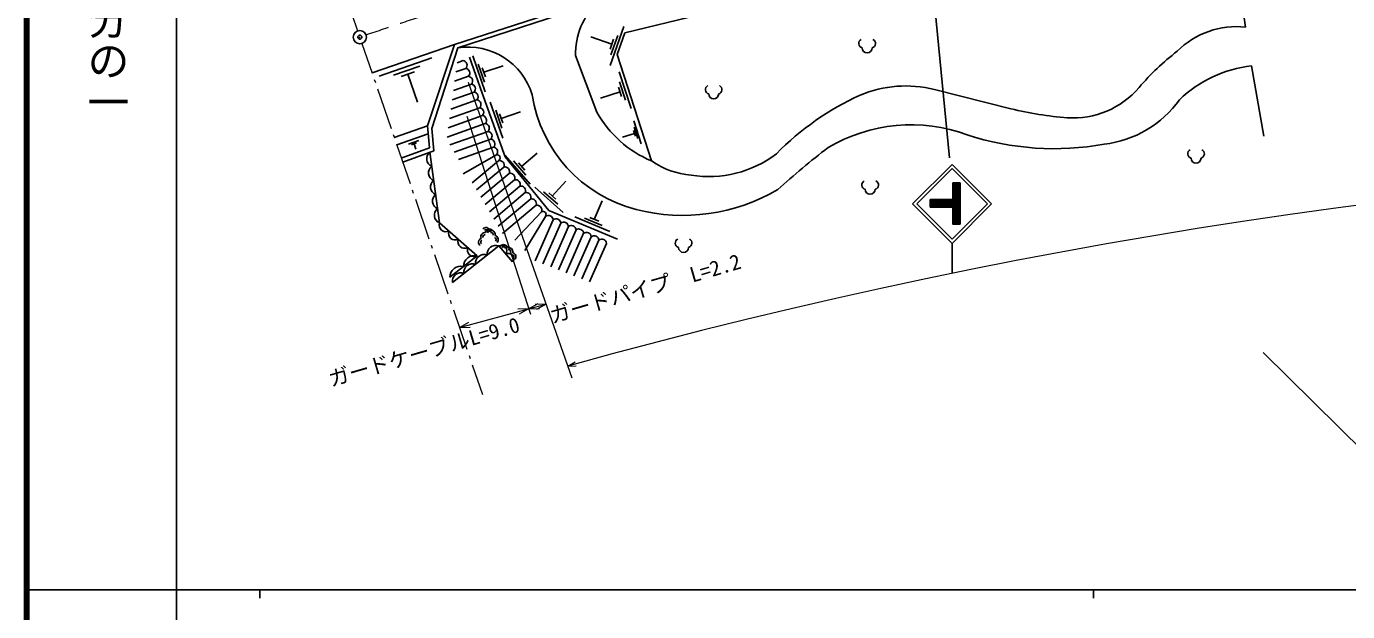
# Model space of a CAD drawing. Units: millimetres, scale not verified. Extents: x 40000 to 680000, y 20000 to 380000.
# Drawn here: x 40000 to 198487, y 202409 to 272588 of the extents above; entities that cross this region are included whole.
import ezdxf
from ezdxf.enums import TextEntityAlignment as Align

# ---------------------------------------------------------------- set-up
doc = ezdxf.new("R2010")
doc.units = ezdxf.units.MM
doc.header["$LTSCALE"] = 1000
doc.header["$PDMODE"] = 32
doc.header["$PDSIZE"] = 500
doc.linetypes.add('CHAIN', pattern=[18.5, 12, -1.5, 3.5, -1.5])
for name, color, linetype, lineweight in [('M-BGD', 7, 'Continuous', 25), ('M-BMK', 2, 'CHAIN', 13), ('M-BMK-HTXT', 7, 'Continuous', 13), ('M-BMK-SRVR', 3, 'Continuous', 25), ('M-STR-HTXT', 7, 'Continuous', 13), ('M-STR-STRC', 7, 'Continuous', 25), ('M-TTL', 2, 'Continuous', 140), ('M-TTL-BAND', 7, 'Continuous', 25)]:
    doc.layers.add(name, color=color, linetype=linetype, lineweight=lineweight)
doc.layers.add('M-OTRS', color=6, linetype='Continuous')
doc.styles.add('@ＭＳ ゴシック', font='')
doc.styles.add('ＭＳ ゴシック', font='')
doc.styles.get('@ＭＳ ゴシック').set_extended_font_data('@MS Gothic')
doc.styles.get('ＭＳ ゴシック').set_extended_font_data('MS Gothic')

msp = doc.modelspace()

# ---------------------------------------------------------------- linework, layer by layer
at = {"layer": 'M-BGD'}
for p, q in [((184685, 283336), (186258, 272502)), ((110211, 270457), (107724, 271327)), ((110415, 271040), (110007, 269875)), ((111648, 272571), (110018, 267909)), ((110929, 271514), (110115, 269183)), ((91357, 270423), (81468, 267005)), ((82305, 266622), (88633, 268809)), ((92376, 268490), (91666, 268239)), ((95043, 264730), (93532, 269047)), ((94953, 265910), (94198, 268069)), ((94863, 267090), (97172, 267876)), ((105872, 269103), (108432, 262315)), ((186979, 267847), (188456, 259409)), ((84033, 266747), (87197, 267841)), ((84969, 266598), (86552, 267145)), ((85760, 266872), (86927, 263497)), ((93043, 266605), (91364, 266010)), ((92709, 267547), (91515, 267125)), ((95052, 266550), (94674, 267630)), ((111093, 267161), (112534, 262732)), ((93710, 264719), (91062, 263782)), ((93377, 265662), (91213, 264896)), ((111223, 264755), (108860, 263986)), ((111043, 265308), (111403, 264201)), ((111158, 265958), (111878, 263743)), ((148916, 265006), (158107, 262719)), ((94044, 263776), (90911, 262668)), ((97136, 259193), (95626, 263510)), ((94711, 261891), (90609, 260440)), ((94377, 262834), (90760, 261554)), ((97047, 260373), (96291, 262532)), ((97145, 261014), (96768, 262093)), ((96957, 261553), (99266, 262340)), ((84119, 259279), (88104, 260680)), ((95044, 260948), (90458, 259326)), ((95378, 260005), (90789, 258382)), ((112832, 260106), (113054, 259424)), ((112863, 261248), (113751, 258519)), ((112903, 260506), (113347, 259142)), ((84423, 258394), (88191, 259721)), ((85818, 258462), (87061, 258899)), ((86187, 258405), (86809, 258624)), ((86498, 258515), (86732, 257852)), ((95711, 259063), (91310, 257506)), ((112943, 259765), (111488, 259292)), ((96045, 258120), (91831, 256629)), ((96378, 257177), (92405, 254924)), ((100443, 253673), (97439, 257122)), ((99401, 255798), (101254, 257384)), ((96623, 256487), (93487, 253843)), ((97267, 255722), (94004, 252971)), ((99922, 254735), (98420, 256460)), ((99776, 255367), (99026, 256229)), ((97912, 254958), (94522, 252100)), ((98556, 254193), (95040, 251229)), ((103088, 252238), (104722, 254049)), ((99201, 253429), (95558, 250357)), ((99846, 252664), (96076, 249486)), ((104395, 250264), (100973, 253299)), ((103741, 251251), (102031, 252768)), ((103516, 251858), (102661, 252617)), ((100490, 251900), (96594, 248614)), ((101135, 251135), (97111, 247743)), ((108122, 249444), (109082, 251687)), ((101779, 250371), (98578, 246939)), ((102269, 249791), (99779, 245726)), ((103184, 249387), (101026, 244494)), ((104099, 248984), (101958, 244129)), ((109997, 248000), (105777, 249764)), ((109060, 248722), (106950, 249604)), ((108650, 249224), (107595, 249665)), ((105014, 248580), (102890, 243764)), ((105929, 248177), (103822, 243399)), ((106844, 247774), (104754, 243034)), ((107759, 247370), (105686, 242669)), ((108674, 246967), (106618, 242303)), ((109589, 246563), (107550, 241938))]:
    msp.add_line(p, q, dxfattribs=at)
for points in [[(111797, 271826), (120710, 273986), (129670, 275002), (145155, 278224), (163576, 282982), (180806, 286290), (192067, 288223)], [(108362, 275930), (91357, 270423), (88104, 260680), (88347, 258014), (84966, 256783)], [(108516, 275455), (91755, 270026), (88634, 260343), (88880, 257676), (85137, 256314)], [(111797, 271826), (110848, 269209), (114995, 256457)], [(110910, 247060), (102669, 250512), (97448, 256941), (94665, 264599), (93155, 268914)], [(88399, 257501), (89551, 249039), (94067, 245062), (90791, 242512)], [(98325, 244337), (96664, 246255), (91095, 241880)], [(188368, 233491), (203494, 218576), (206021, 218576), (206021, 215943), (208477, 215943), (208477, 218576), (217427, 218576), (217427, 219453), (218374, 219453), (218374, 218576), (258470, 218576)]]:
    msp.add_lwpolyline(points, dxfattribs=at)
for centre, radius, start, end in [((114268, 269334), 8399, 133.22571, 181.57589), ((140385, 270542), 536, 116.08703, 255.33416), ((141314, 270542), 536, 284.66584, 63.91297), ((185134, 262614), 9952, 83.51541, 135.34189), ((92962, 262058), 8059, 16.78682, 98.61337), ((140849, 270023), 600, 180, 360), ((195778, 246367), 29228, 127.32738, 139.71607), ((92291, 267930), 567, 317.55579, 81.41081), ((188523, 253281), 14647, 96.04955, 134.09546), ((92625, 266987), 567, 317.55579, 81.41081), ((92958, 266044), 567, 317.55579, 81.41081), ((93292, 265102), 567, 317.55579, 81.41081), ((93625, 264159), 567, 317.55579, 81.41081), ((121979, 265008), 536, 116.08703, 255.33416), ((122908, 265008), 536, 284.66584, 63.91297), ((145434, 251515), 13933, 75.52754, 112.95887), ((165509, 272122), 10516, 266.49576, 319.29977), ((93959, 263216), 567, 317.55579, 81.41081), ((117289, 266926), 16805, 188.69512, 255.78063), ((122444, 264489), 600, 180, 360), ((153988, 233709), 33678, 114.54169, 135.48784), ((167806, 271297), 12922, 276.64427, 324.53775), ((94293, 262273), 567, 317.55579, 81.41081), ((94626, 261331), 567, 317.55579, 81.41081), ((120160, 268849), 13426, 209.12161, 247.37277), ((168215, 303782), 42288, 256.1708, 265.45851), ((94960, 260388), 567, 317.55579, 81.41081), ((95293, 259445), 567, 317.55579, 81.41081), ((146133, 241132), 19651, 69.97539, 120.4896), ((95627, 258502), 567, 317.55579, 81.41081), ((163313, 291417), 33494, 251.81869, 280.29868), ((88989, 256719), 979, 127.05592, 248.4514), ((95960, 257560), 567, 317.55579, 81.41081), ((96459, 256817), 369, 296.31797, 102.64864), ((121890, 267894), 13309, 260.70835, 307.38941), ((199429, 176224), 103445, 127.70532, 132.06665), ((179843, 257309), 536, 116.08703, 255.33416), ((180307, 256790), 600, 180, 360), ((180771, 257309), 536, 284.66584, 63.91297), ((89220, 255027), 979, 127.05592, 248.4514), ((96741, 255933), 567, 338.20797, 102.063), ((97386, 255168), 567, 338.20797, 102.063), ((120456, 264242), 9509, 234.95579, 265.69257), ((89450, 253335), 979, 127.05592, 248.4514), ((98030, 254404), 567, 338.20797, 102.063), ((98675, 253639), 567, 338.20797, 102.063), ((140746, 253579), 536, 116.08703, 255.33416), ((141674, 253579), 536, 284.66584, 63.91297), ((89680, 251642), 979, 127.05592, 248.4514), ((99319, 252875), 567, 338.20797, 102.063), ((99964, 252110), 567, 338.20797, 102.063), ((118759, 272359), 22432, 255.54985, 300.43314), ((141210, 253061), 600, 180, 360), ((89911, 249950), 979, 127.05592, 248.4514), ((100609, 251346), 567, 338.20797, 102.063), ((101253, 250581), 567, 338.20797, 102.063), ((101954, 250021), 390, 323.75521, 116.51576), ((90324, 248779), 816, 161.39922, 295.85171), ((102618, 249345), 567, 4.28171, 128.13674), ((103534, 248941), 567, 4.28171, 128.13674), ((104449, 248538), 567, 4.28171, 128.13674), ((91453, 247785), 816, 161.39922, 295.85171), ((95012, 247359), 500, 82.43141, 202.43141), ((95115, 247969), 500, 15.88235, 135.88235), ((95012, 247359), 250, 82.43141, 202.43141), ((95115, 247969), 250, 15.88235, 135.88235), ((95573, 247789), 500, 52.43141, 172.43141), ((95573, 247789), 250, 52.43141, 172.43141), ((95733, 247625), 500, 345.88235, 105.88235), ((95733, 247625), 250, 345.88235, 105.88235), ((96096, 247018), 250, 315.88235, 75.88235), ((96096, 247018), 500, 315.88235, 75.88235), ((105364, 248135), 567, 4.28171, 128.13674), ((106279, 247731), 567, 4.28171, 128.13674), ((107194, 247328), 567, 4.28171, 128.13674), ((108109, 246924), 567, 4.28171, 128.13674), ((92582, 246790), 816, 161.39922, 295.85171), ((93711, 245796), 816, 161.39922, 295.85171), ((94740, 246706), 500, 112.43141, 232.43141), ((94740, 246706), 250, 112.43141, 232.43141), ((96297, 245289), 1034, 69.238, 187.07645), ((96964, 245676), 652, 324.40465, 117.37089), ((97229, 245919), 500, 15.88235, 135.88235), ((97229, 245919), 250, 15.88235, 135.88235), ((97847, 245575), 500, 345.88235, 105.88235), ((97847, 245575), 250, 345.88235, 105.88235), ((109024, 246521), 567, 4.28171, 128.13674), ((118370, 246602), 536, 116.08703, 255.33416), ((118835, 246084), 600, 180, 360), ((119299, 246602), 536, 284.66584, 63.91297), ((93756, 243772), 1327, 76.45533, 179.35129), ((93513, 243101), 1034, 69.238, 187.07645), ((94905, 244195), 1034, 69.238, 187.07645), ((97794, 244716), 652, 324.40465, 117.37089), ((98210, 244968), 250, 315.88235, 75.88235), ((98210, 244968), 500, 315.88235, 75.88235), ((92118, 242497), 1327, 76.45533, 179.35129), ((92121, 242007), 1034, 69.238, 187.07645)]:
    msp.add_arc(centre, radius, start, end, dxfattribs=at)
at = {"layer": 'M-BMK'}
msp.add_arc((632178, -1360884), 1723058, 107.50773, 108.66461, dxfattribs=at)
at = {"layer": 'M-BMK-HTXT'}
for p, q in [((78204, 276514), (79734, 272055)), ((80253, 270542), (81474, 266986)), ((81734, 266229), (81864, 265851)), ((82123, 265094), (83747, 260365)), ((84006, 259608), (84136, 259230)), ((84396, 258473), (86019, 253744)), ((86279, 252987), (86409, 252609)), ((86668, 251852), (88292, 247123)), ((88551, 246367), (88681, 245988)), ((88941, 245232), (90564, 240502)), ((90824, 239746), (90954, 239367)), ((91214, 238611), (92837, 233882)), ((93096, 233125), (93226, 232747)), ((93486, 231990), (94707, 228434))]:
    msp.add_line(p, q, dxfattribs=at)
at = {"layer": 'M-BMK-SRVR'}
msp.add_circle((79994, 271299), 800, dxfattribs=at)
at = {"layer": 'M-OTRS'}
msp.add_point((79994, 271299), dxfattribs=at)
at = {"layer": 'M-STR-HTXT'}
for p, q in [((93009, 265912), (105421, 230443)), ((92844, 261816), (100450, 238075)), ((100245, 238716), (101371, 239343)), ((91946, 236477), (100245, 238716)), ((100245, 238716), (98957, 238692)), ((100245, 238716), (99120, 238088)), ((100245, 238716), (102329, 239278)), ((100245, 238716), (101533, 238739)), ((102329, 239278), (101041, 239254)), ((102329, 239278), (101204, 238651)), ((91946, 236477), (93071, 237104)), ((91946, 236477), (93234, 236501)), ((104929, 231849), (105825, 232358)), ((104929, 231849), (105959, 231877))]:
    msp.add_line(p, q, dxfattribs=at)
msp.add_arc((289034, -430089), 687064, 76.13909, 105.54286, dxfattribs=at)
at = {"layer": 'M-STR-STRC'}
for p, q in [((147928, 285688), (150731, 256830)), ((146302, 251309), (151039, 256047)), ((146797, 251309), (151039, 255552)), ((151039, 256047), (155777, 251309)), ((151039, 255552), (155282, 251309)), ((151122, 253848), (152022, 253848)), ((151122, 253848), (151122, 251815)), ((151122, 253760), (151209, 253848)), ((151122, 253619), (151351, 253848)), ((151122, 253477), (151492, 253848)), ((151122, 253336), (151634, 253848)), ((151122, 253194), (151775, 253848)), ((151122, 253053), (151916, 253848)), ((151122, 252912), (152022, 253812)), ((152022, 252841), (151122, 253741)), ((151122, 252770), (152022, 253670)), ((152022, 252699), (151122, 253599)), ((152022, 252982), (151156, 253848)), ((152022, 253124), (151298, 253848)), ((152022, 253265), (151439, 253848)), ((152022, 253406), (151580, 253848)), ((152022, 253548), (151722, 253848)), ((152022, 253689), (151863, 253848)), ((152022, 253831), (152005, 253848)), ((152022, 253848), (152022, 248883)), ((150257, 250915), (152022, 252680)), ((150398, 250915), (152022, 252539)), ((150540, 250915), (152022, 252397)), ((150681, 250915), (152022, 252256)), ((150822, 250915), (152022, 252114)), ((151122, 252629), (152022, 253529)), ((152022, 252558), (151122, 253458)), ((151122, 252487), (152022, 253387)), ((152022, 252416), (151122, 253316)), ((151122, 252346), (152022, 253246)), ((152022, 252275), (151122, 253175)), ((151122, 252204), (152022, 253104)), ((152022, 252134), (151122, 253034)), ((151122, 252063), (152022, 252963)), ((152022, 251992), (151122, 252892)), ((151122, 251922), (152022, 252822)), ((152022, 251851), (151122, 252751)), ((152022, 251709), (151122, 252609)), ((152022, 251568), (151122, 252468)), ((152022, 251426), (151122, 252326)), ((152022, 251285), (151122, 252185)), ((152022, 251144), (151122, 252044)), ((146302, 251309), (151039, 246572)), ((146797, 251309), (151039, 247067)), ((151122, 251815), (148429, 251815)), ((148429, 251815), (148429, 250915)), ((148429, 251774), (148470, 251815)), ((148429, 251633), (148611, 251815)), ((148429, 251492), (148752, 251815)), ((148429, 251350), (148894, 251815)), ((148429, 251209), (149035, 251815)), ((148429, 251067), (149177, 251815)), ((148429, 250926), (149318, 251815)), ((149280, 250915), (148429, 251766)), ((149139, 250915), (148429, 251625)), ((148997, 250915), (148429, 251483)), ((148856, 250915), (148429, 251342)), ((148714, 250915), (148429, 251201)), ((148573, 250915), (148429, 251059)), ((148431, 250915), (148429, 250918)), ((148429, 250915), (151122, 250915)), ((149421, 250915), (148521, 251815)), ((148560, 250915), (149460, 251815)), ((149563, 250915), (148663, 251815)), ((148701, 250915), (149601, 251815)), ((149704, 250915), (148804, 251815)), ((148842, 250915), (149742, 251815)), ((149846, 250915), (148946, 251815)), ((148984, 250915), (149884, 251815)), ((149987, 250915), (149087, 251815)), ((149125, 250915), (150025, 251815)), ((150129, 250915), (149229, 251815)), ((149267, 250915), (150167, 251815)), ((150270, 250915), (149370, 251815)), ((149408, 250915), (150308, 251815)), ((150411, 250915), (149511, 251815)), ((149550, 250915), (150450, 251815)), ((150553, 250915), (149653, 251815)), ((149691, 250915), (150591, 251815)), ((150694, 250915), (149794, 251815)), ((149832, 250915), (150732, 251815)), ((150836, 250915), (149936, 251815)), ((149974, 250915), (150874, 251815)), ((150977, 250915), (150077, 251815)), ((150115, 250915), (151015, 251815)), ((151119, 250915), (150219, 251815)), ((152022, 250154), (150360, 251815)), ((152022, 250295), (150501, 251815)), ((152022, 250436), (150643, 251815)), ((152022, 250578), (150784, 251815)), ((152022, 250719), (150926, 251815)), ((150964, 250915), (152022, 251973)), ((151039, 247067), (155282, 251309)), ((151039, 246572), (155777, 251309)), ((152022, 250861), (151067, 251815)), ((151105, 250915), (152022, 251832)), ((152022, 251002), (151122, 251902)), ((151122, 250790), (152022, 251690)), ((151122, 250649), (152022, 251549)), ((151122, 250507), (152022, 251407)), ((151122, 250366), (152022, 251266)), ((151122, 250224), (152022, 251124)), ((151122, 250083), (152022, 250983)), ((151122, 250915), (151122, 248883)), ((152022, 250012), (151122, 250912)), ((151122, 249942), (152022, 250842)), ((152022, 249871), (151122, 250771)), ((151122, 249800), (152022, 250700)), ((152022, 249729), (151122, 250629)), ((151122, 249659), (152022, 250559)), ((152022, 249588), (151122, 250488)), ((151122, 249517), (152022, 250417)), ((152022, 249446), (151122, 250346)), ((151122, 249376), (152022, 250276)), ((152022, 249305), (151122, 250205)), ((151122, 249234), (152022, 250134)), ((152022, 249163), (151122, 250063)), ((151122, 249093), (152022, 249993)), ((152022, 249022), (151122, 249922)), ((151122, 248952), (152022, 249852)), ((152020, 248883), (151122, 249781)), ((151878, 248883), (151122, 249639)), ((151737, 248883), (151122, 249498)), ((151595, 248883), (151122, 249356)), ((151454, 248883), (151122, 249215)), ((151313, 248883), (151122, 249073)), ((151171, 248883), (151122, 248932)), ((151122, 248883), (152022, 248883)), ((151194, 248883), (152022, 249710)), ((151336, 248883), (152022, 249569)), ((151477, 248883), (152022, 249427)), ((151618, 248883), (152022, 249286)), ((151760, 248883), (152022, 249144)), ((151901, 248883), (152022, 249003)), ((151039, 246572), (151039, 243016))]:
    msp.add_line(p, q, dxfattribs=at)
at = {"layer": 'M-TTL'}
msp.add_line((40000, 380000), (40000, 20000), dxfattribs=at)
at = {"layer": 'M-TTL-BAND'}
for p, q in [((58000, 370000), (58000, 20000)), ((40000, 205000), (579000, 205000)), ((68000, 205000), (68000, 204000)), ((168000, 205000), (168000, 204000))]:
    msp.add_line(p, q, dxfattribs=at)

# ---------------------------------------------------------------- texts
at = {"layer": 'M-STR-HTXT', "style": 'ＭＳ ゴシック'}
for s, p in [('ガードパイプ  L=2.2', (114640, 239754)), ('ガードケーブルL=9.0', (88111, 232160))]:
    msp.add_text(s, height=1833, rotation=16.236, dxfattribs=at).set_placement(p, align=Align.BOTTOM_CENTER)
at = {"layer": 'M-TTL-BAND', "style": '@ＭＳ ゴシック'}
msp.add_text('縮尺千分の一', height=3666, rotation=270, dxfattribs=at).set_placement((49777, 261030), align=Align.MIDDLE_RIGHT)

doc.saveas('drawing.dxf')
